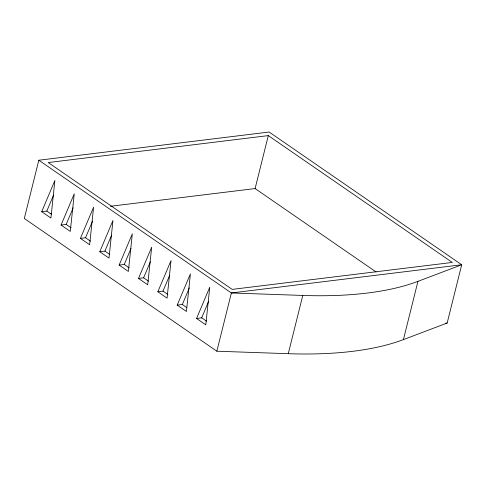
<?xml version="1.0" encoding="UTF-8"?>
<svg xmlns="http://www.w3.org/2000/svg" width="486" height="486" viewBox="0 0 486 486"><rect width="100%" height="100%" fill="white"/><g stroke="black" fill="none" stroke-linecap="round" stroke-linejoin="round"><path stroke-width="0.73" d="M38.825 160.222L24.3 218.475L216.853 351.214L288.259 353.699A278.909 105.833 14 0 0 403.423 339.599L447.175 323.02L461.7 264.767L269.147 132.028L38.825 160.222L231.372 292.967L302.784 295.445A278.909 105.833 14 0 0 417.948 281.351L461.7 264.767L231.372 292.967L216.853 351.214M110.395 206.277L255.107 188.562L268.308 135.606L452.296 262.44L232.217 289.383L48.229 162.549L268.308 135.606M288.259 353.699L302.784 295.445M403.423 339.599L417.948 281.351M41.693 211.702L54.888 180.458L50.915 218.056L41.693 211.702L46.82 211.076L51.735 214.46M46.82 211.076L53.563 195.105M61.054 225.048L74.249 193.805L70.276 231.403L61.054 225.048L66.175 224.417L71.096 227.806M66.175 224.417L73.21 207.753M80.415 238.389L93.604 207.145L89.631 244.75L80.415 238.389L85.536 237.763L90.451 241.153M85.536 237.763L92.571 221.1M99.776 251.736L112.965 220.492L108.992 258.09L99.776 251.736L104.897 251.11L109.812 254.5M104.897 251.11L111.64 235.139M119.131 265.083L132.326 233.839L128.353 271.437L119.131 265.083L124.258 264.457L129.173 267.847M124.258 264.457L130.995 248.486M138.492 278.429L151.681 247.186L147.708 284.784L138.492 278.429L143.613 277.804L148.534 281.194M143.613 277.804L150.356 261.833M157.853 291.776L171.042 260.532L167.069 298.131L157.853 291.776L162.974 291.15L167.889 294.534M162.974 291.15L169.717 275.179M177.208 305.123L190.403 273.879L186.43 311.477L177.208 305.123L182.335 304.491L186.636 307.462M182.335 304.491L189.37 287.827M196.569 318.464L209.764 287.22L205.791 324.824L196.569 318.464L201.69 317.838L206.611 321.228M201.69 317.838L208.725 301.174M50.101 213.658L51.607 213.476M445.668 323.202L447.175 323.02M255.107 188.562L376.097 271.972"/></g></svg>
